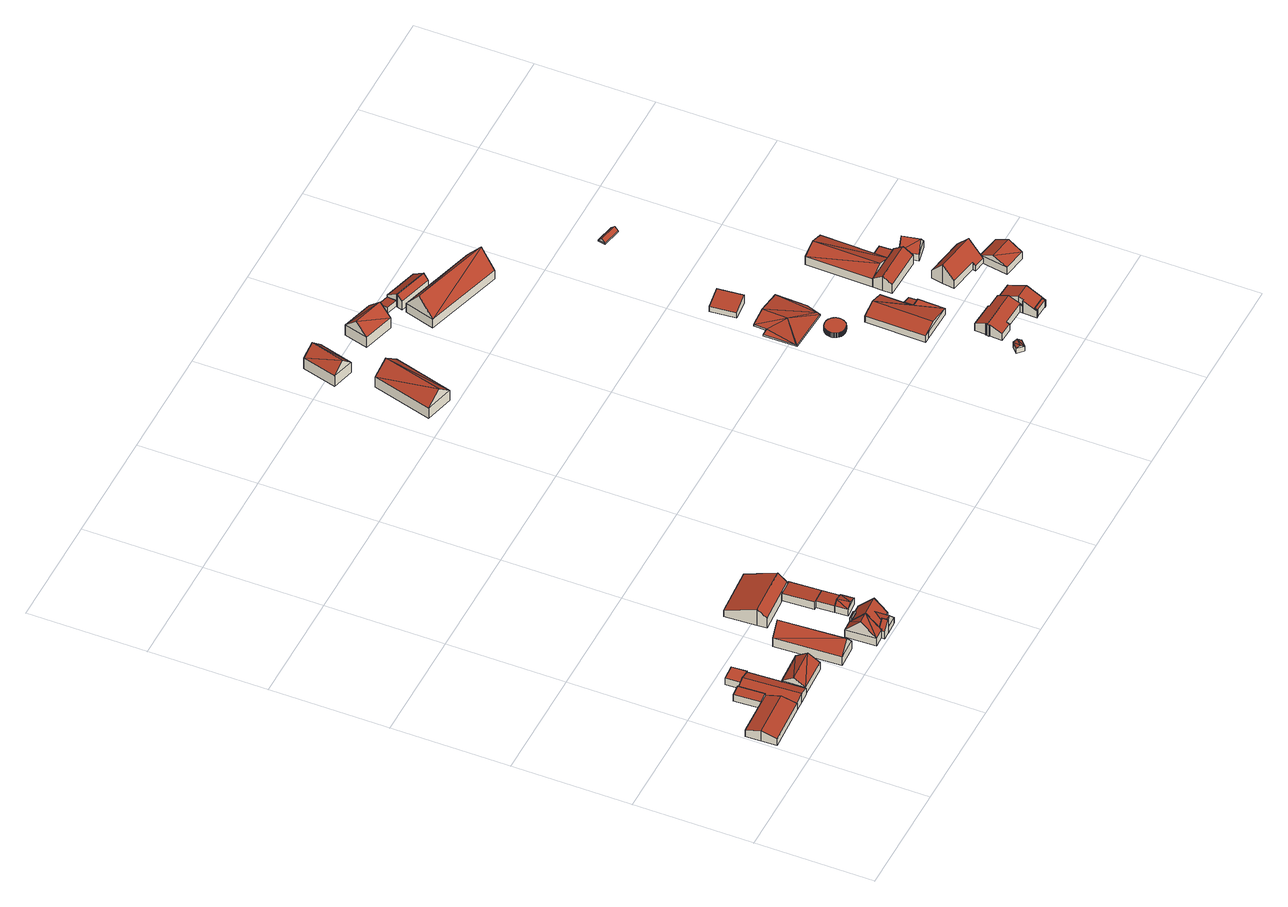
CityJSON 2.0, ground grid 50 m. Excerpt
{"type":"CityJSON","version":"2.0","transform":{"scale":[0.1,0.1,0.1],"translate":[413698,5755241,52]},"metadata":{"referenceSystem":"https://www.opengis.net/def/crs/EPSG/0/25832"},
"CityObjects":{
"building1":{"type":"Building","attributes":{"Gemeindeschluessel":"05515000","Geometrietyp2DReferenz":"3000","function":"51009_1610","roofType":"2100","measuredHeight":4.23},"geometry":[{"type":"Solid","lod":"2","boundaries":[[[[0,1,2,3]],[[4,5,1,0]],[[6,7,5,4]],[[3,2,7,6]],[[4,0,3,6]],[[1,5,7,2]]]],"semantics":{"surfaces":[{"type":"WallSurface"},{"type":"RoofSurface"},{"type":"GroundSurface"}],"values":[[0,0,0,0,1,2]]}}]},
"building2":{"type":"Building","attributes":{"Gemeindeschluessel":"05515000","Geometrietyp2DReferenz":"3000","function":"31001_2700"},"children":["building2-1","building2-2","building2-3"]},
"building2-1":{"type":"BuildingPart","attributes":{"roofType":"3100","measuredHeight":6.96},"parents":["building2"],"geometry":[{"type":"Solid","lod":"2","boundaries":[[[[8,9,10,11,12]],[[13,14,9,8]],[[15,16,17,14,13]],[[8,18,13]],[[15,19,12]],[[19,18,8]],[[8,12,19]],[[15,13,18]],[[18,19,15]],[[9,14,17,10]],[[16,15,12,11]],[[10,17,16,11]]]],"semantics":{"surfaces":[{"type":"WallSurface"},{"type":"RoofSurface"},{"type":"GroundSurface"},{"type":"ClosureSurface"}],"values":[[0,0,0,0,0,1,1,1,1,2,0,3]]}}]},
"building2-2":{"type":"BuildingPart","attributes":{"roofType":"3100","measuredHeight":4.5},"parents":["building2"],"geometry":[{"type":"Solid","lod":"2","boundaries":[[[[20,21,17,16]],[[22,23,21,20]],[[24,25,23,22]],[[26,27,28,29]],[[30,31,27,26]],[[32,33,31,30]],[[34,35,33,32]],[[36,37,35,34]],[[38,39,37,36]],[[11,10,39,38]],[[32,30,26,29,40,24,22,34]],[[20,16,11,38,36,34,22]],[[17,21,23,25,41,28,27,31,33,35,37,39,10]],[[10,11,16,17]],[[28,41,40,29]],[[41,25,24,40]]]],"semantics":{"surfaces":[{"type":"WallSurface"},{"type":"RoofSurface"},{"type":"GroundSurface"},{"type":"ClosureSurface"}],"values":[[0,0,0,0,0,0,0,0,0,0,1,1,2,3,3,3]]}}]},
"building2-3":{"type":"BuildingPart","attributes":{"roofType":"3100","measuredHeight":5.15},"parents":["building2"],"geometry":[{"type":"Solid","lod":"2","boundaries":[[[[42,29,28,27,43]],[[44,45,25,24,46]],[[47,48,45,44]],[[49,50,48,47]],[[51,52,50,49]],[[53,54,52,51]],[[43,27,54,53]],[[47,44,46,55,49]],[[42,43,53,51,49,55]],[[28,41,25,45,48,50,52,54,27]],[[29,42,55,40]],[[28,29,40,41]],[[24,40,55,46]],[[25,41,40,24]]]],"semantics":{"surfaces":[{"type":"WallSurface"},{"type":"RoofSurface"},{"type":"GroundSurface"},{"type":"ClosureSurface"}],"values":[[0,0,0,0,0,0,0,1,1,2,0,3,0,3]]}}]},
"building3":{"type":"Building","attributes":{"Gemeindeschluessel":"05515000","Geometrietyp2DReferenz":"3000","function":"51009_1610","roofType":"1000","measuredHeight":3.68},"geometry":[{"type":"Solid","lod":"2","boundaries":[[[[56,57,58,59]],[[60,61,57,56]],[[62,63,61,60]],[[59,58,63,62]],[[60,56,59,62]],[[57,61,63,58]]]],"semantics":{"surfaces":[{"type":"WallSurface"},{"type":"RoofSurface"},{"type":"GroundSurface"}],"values":[[0,0,0,0,1,2]]}}]},
"building4":{"type":"Building","attributes":{"Gemeindeschluessel":"05515000","Geometrietyp2DReferenz":"3000","function":"31001_2700","roofType":"3100","measuredHeight":9.62},"geometry":[{"type":"Solid","lod":"2","boundaries":[[[[64,65,66,67]],[[68,69,65,64]],[[70,71,69,68]],[[67,66,71,70]],[[64,72,68]],[[70,73,67]],[[73,72,64]],[[64,67,73]],[[70,68,72]],[[72,73,70]],[[65,69,71,66]]]],"semantics":{"surfaces":[{"type":"WallSurface"},{"type":"RoofSurface"},{"type":"GroundSurface"}],"values":[[0,0,0,0,0,0,1,1,1,1,2]]}}]},
"building5":{"type":"Building","attributes":{"Gemeindeschluessel":"05515000","Geometrietyp2DReferenz":"3000","function":"51009_1610","roofType":"2100","measuredHeight":7},"geometry":[{"type":"Solid","lod":"2","boundaries":[[[[74,75,76,77]],[[78,79,75,74]],[[80,81,79,78]],[[82,83,81,80]],[[84,85,83,82]],[[77,76,85,84]],[[82,80,78,74,77,84]],[[75,79,81,83,85,76]]]],"semantics":{"surfaces":[{"type":"WallSurface"},{"type":"RoofSurface"},{"type":"GroundSurface"}],"values":[[0,0,0,0,0,0,1,2]]}}]},
"building6":{"type":"Building","attributes":{"Gemeindeschluessel":"05515000","Geometrietyp2DReferenz":"3000","function":"31001_1000"},"address":[{"country":"Germany","locality":"Münster","thoroughfareNumber":"118","thoroughfareName":"Kreuzbach"}],"children":["building6-1","building6-2","building6-3"]},
"building6-1":{"type":"BuildingPart","attributes":{"roofType":"3100","measuredHeight":10.13},"parents":["building6"],"geometry":[{"type":"Solid","lod":"2","boundaries":[[[[86,87,88,89,90,91]],[[92,93,87,86]],[[94,95,93,92]],[[96,97,95,94]],[[98,99,100,97,96]],[[101,102,103,104,105,106]],[[94,92,86,91,107,96]],[[101,106,98,96,107]],[[108,88,87,93,95,97,100,104,103]],[[103,102,109,108]],[[102,101,107,110,109]],[[90,110,107,91]],[[88,108,109,89]],[[89,109,110,90]],[[105,99,98,106]],[[104,100,99,105]]]],"semantics":{"surfaces":[{"type":"WallSurface"},{"type":"RoofSurface"},{"type":"GroundSurface"},{"type":"ClosureSurface"}],"values":[[0,0,0,0,0,0,1,1,2,3,3,0,3,3,0,3]]}}]},
"building6-2":{"type":"BuildingPart","attributes":{"roofType":"5000","measuredHeight":8.09},"parents":["building6"],"geometry":[{"type":"Solid","lod":"2","boundaries":[[[[111,112,100,99]],[[113,114,112,111]],[[105,104,114,113]],[[105,115,99]],[[115,105,116]],[[113,116,105]],[[111,99,115]],[[111,115,116]],[[116,113,111]],[[100,112,114,104]],[[104,105,99,100]]]],"semantics":{"surfaces":[{"type":"WallSurface"},{"type":"RoofSurface"},{"type":"GroundSurface"},{"type":"ClosureSurface"}],"values":[[0,0,0,1,1,1,1,1,0,2,3]]}}]},
"building6-3":{"type":"BuildingPart","attributes":{"roofType":"3100","measuredHeight":10.13},"parents":["building6"],"geometry":[{"type":"Solid","lod":"2","boundaries":[[[[117,118,119,120]],[[121,122,118,117]],[[123,124,122,121]],[[117,125,121]],[[117,120,107]],[[107,125,117]],[[125,107,110,90,123]],[[123,121,125]],[[118,122,124,88,108,103,119]],[[103,102,120,119]],[[124,123,89,88]],[[108,109,102,103]],[[88,89,109,108]],[[90,89,123]],[[101,107,120,102]],[[110,107,101,102,109]],[[90,110,109,89]]]],"semantics":{"surfaces":[{"type":"WallSurface"},{"type":"RoofSurface"},{"type":"GroundSurface"},{"type":"ClosureSurface"}],"values":[[0,0,0,0,1,1,1,1,2,0,0,3,3,0,0,3,3]]}}]},
"building7":{"type":"Building","attributes":{"Gemeindeschluessel":"05515000","Geometrietyp2DReferenz":"3000","function":"51009_1610","roofType":"2100","measuredHeight":6.02},"geometry":[{"type":"Solid","lod":"2","boundaries":[[[[126,87,93,127]],[[128,88,87,126]],[[129,124,88,128]],[[127,93,124,129]],[[128,126,127,129]],[[87,88,124,93]]]],"semantics":{"surfaces":[{"type":"WallSurface"},{"type":"RoofSurface"},{"type":"GroundSurface"}],"values":[[0,0,0,0,1,2]]}}]},
"building8":{"type":"Building","attributes":{"Gemeindeschluessel":"05515000","Geometrietyp2DReferenz":"3000","function":"31001_2700","roofType":"3100","measuredHeight":8.35},"geometry":[{"type":"Solid","lod":"2","boundaries":[[[[130,131,132,133]],[[134,135,131,130]],[[136,137,135,134]],[[138,139,137,136]],[[140,141,139,138]],[[142,143,141,140]],[[144,145,143,142]],[[146,147,145,144]],[[133,132,147,146]],[[140,138,136,134,130,142]],[[133,146,144,142,130]],[[131,135,137,139,141,143,145,147,132]]]],"semantics":{"surfaces":[{"type":"WallSurface"},{"type":"RoofSurface"},{"type":"GroundSurface"}],"values":[[0,0,0,0,0,0,0,0,0,1,1,2]]}}]},
"building9":{"type":"Building","attributes":{"Gemeindeschluessel":"05515000","Geometrietyp2DReferenz":"3000","function":"51009_1610","roofType":"3100","measuredHeight":4.85},"geometry":[{"type":"Solid","lod":"2","boundaries":[[[[148,149,150,151]],[[152,153,149,148]],[[154,155,153,152]],[[151,150,155,154]],[[148,156,152]],[[154,157,151]],[[151,157,156]],[[156,148,151]],[[157,154,152]],[[152,156,157]],[[149,153,155,150]]]],"semantics":{"surfaces":[{"type":"WallSurface"},{"type":"RoofSurface"},{"type":"GroundSurface"}],"values":[[0,0,0,0,0,0,1,1,1,1,2]]}}]},
"building10":{"type":"Building","attributes":{"Gemeindeschluessel":"05515000","Geometrietyp2DReferenz":"3000","function":"31001_2460","roofType":"2100","measuredHeight":3.48},"geometry":[{"type":"Solid","lod":"2","boundaries":[[[[158,159,160,161]],[[162,163,159,158]],[[164,165,163,162]],[[166,167,165,164]],[[161,160,167,166]],[[164,162,158,161,166]],[[159,163,165,167,160]]]],"semantics":{"surfaces":[{"type":"WallSurface"},{"type":"RoofSurface"},{"type":"GroundSurface"}],"values":[[0,0,0,0,0,1,2]]}}]},
"building11":{"type":"Building","attributes":{"Gemeindeschluessel":"05515000","Geometrietyp2DReferenz":"3000","function":"31001_2000","roofType":"2100","measuredHeight":3.75},"geometry":[{"type":"Solid","lod":"2","boundaries":[[[[168,169,170,158]],[[171,172,169,168]],[[173,174,172,171]],[[175,176,174,173]],[[162,177,176,175]],[[158,170,177,162]],[[175,173,171,168,158,162]],[[169,172,174,176,177,170]]]],"semantics":{"surfaces":[{"type":"WallSurface"},{"type":"RoofSurface"},{"type":"GroundSurface"}],"values":[[0,0,0,0,0,0,1,2]]}}]},
"building12":{"type":"Building","attributes":{"Gemeindeschluessel":"05515000","Geometrietyp2DReferenz":"3000","function":"31001_2700","roofType":"3100","measuredHeight":10.56},"geometry":[{"type":"Solid","lod":"2","boundaries":[[[[178,179,180,181]],[[182,183,179,178]],[[184,185,183,182]],[[181,180,185,184]],[[178,186,182]],[[184,187,181]],[[187,186,178]],[[178,181,187]],[[184,182,186]],[[186,187,184]],[[179,183,185,180]]]],"semantics":{"surfaces":[{"type":"WallSurface"},{"type":"RoofSurface"},{"type":"GroundSurface"}],"values":[[0,0,0,0,0,0,1,1,1,1,2]]}}]},
"building13":{"type":"Building","attributes":{"Gemeindeschluessel":"05515000","Geometrietyp2DReferenz":"3000","function":"31001_1000","roofType":"3100","measuredHeight":9.96},"address":[{"country":"Germany","locality":"Münster","thoroughfareNumber":"144","thoroughfareName":"Kreuzbach"}],"geometry":[{"type":"Solid","lod":"2","boundaries":[[[[188,189,190,191]],[[192,193,189,188]],[[194,195,193,192]],[[191,190,195,194]],[[188,196,192]],[[194,197,191]],[[197,196,188]],[[188,191,197]],[[194,192,196]],[[196,197,194]],[[189,193,195,190]]]],"semantics":{"surfaces":[{"type":"WallSurface"},{"type":"RoofSurface"},{"type":"GroundSurface"}],"values":[[0,0,0,0,0,0,1,1,1,1,2]]}}]},
"building14":{"type":"Building","attributes":{"Gemeindeschluessel":"05515000","Geometrietyp2DReferenz":"3000","function":"31001_2700","roofType":"3100","measuredHeight":10.25},"geometry":[{"type":"Solid","lod":"2","boundaries":[[[[198,199,200,201]],[[202,203,199,198]],[[204,205,203,202]],[[201,200,205,204]],[[198,206,202]],[[204,207,201]],[[201,207,206]],[[206,198,201]],[[207,204,202]],[[202,206,207]],[[199,203,205,200]]]],"semantics":{"surfaces":[{"type":"WallSurface"},{"type":"RoofSurface"},{"type":"GroundSurface"}],"values":[[0,0,0,0,0,0,1,1,1,1,2]]}}]},
"building15":{"type":"Building","attributes":{"Gemeindeschluessel":"05515000","Geometrietyp2DReferenz":"3000","function":"51009_1610","roofType":"2100","measuredHeight":2.92},"geometry":[{"type":"Solid","lod":"2","boundaries":[[[[208,209,210,211]],[[212,213,209,208]],[[214,215,213,212]],[[211,210,215,214]],[[212,208,211,214]],[[209,213,215,210]]]],"semantics":{"surfaces":[{"type":"WallSurface"},{"type":"RoofSurface"},{"type":"GroundSurface"}],"values":[[0,0,0,0,1,2]]}}]},
"building16":{"type":"Building","attributes":{"Gemeindeschluessel":"05515000","Geometrietyp2DReferenz":"3000","function":"51009_1610","roofType":"2100","measuredHeight":6.55},"geometry":[{"type":"Solid","lod":"2","boundaries":[[[[216,217,218,219]],[[220,221,217,216]],[[222,223,221,220]],[[219,218,223,222]],[[220,216,219,222]],[[217,221,223,218]]]],"semantics":{"surfaces":[{"type":"WallSurface"},{"type":"RoofSurface"},{"type":"GroundSurface"}],"values":[[0,0,0,0,1,2]]}}]},
"building17":{"type":"Building","attributes":{"Gemeindeschluessel":"05515000","Geometrietyp2DReferenz":"3000","function":"31001_1310","roofType":"2100","measuredHeight":6.5},"geometry":[{"type":"Solid","lod":"2","boundaries":[[[[224,215,225,222]],[[226,213,215,224]],[[227,228,213,226]],[[219,229,228,227]],[[222,225,229,219]],[[227,226,224,222,219]],[[215,213,228,229,225]]]],"semantics":{"surfaces":[{"type":"WallSurface"},{"type":"RoofSurface"},{"type":"GroundSurface"}],"values":[[0,0,0,0,0,1,2]]}}]},
"building18":{"type":"Building","attributes":{"Gemeindeschluessel":"05515000","Geometrietyp2DReferenz":"3000","function":"31001_1310","roofType":"3100","measuredHeight":3.65},"geometry":[{"type":"Solid","lod":"2","boundaries":[[[[230,231,232,233]],[[234,235,231,230]],[[236,237,235,234]],[[233,232,237,236]],[[230,238,234]],[[236,239,233]],[[230,233,239]],[[239,238,230]],[[238,239,236]],[[236,234,238]],[[231,235,237,232]]]],"semantics":{"surfaces":[{"type":"WallSurface"},{"type":"RoofSurface"},{"type":"GroundSurface"}],"values":[[0,0,0,0,0,0,1,1,1,1,2]]}}]},
"building19":{"type":"Building","attributes":{"Gemeindeschluessel":"05515000","Geometrietyp2DReferenz":"3000","function":"31001_1000","roofType":"3100","measuredHeight":12.46},"address":[{"country":"Germany","locality":"Münster","thoroughfareNumber":"140","thoroughfareName":"Kreuzbach"},{"country":"Germany","locality":"Münster","thoroughfareNumber":"142","thoroughfareName":"Kreuzbach"}],"geometry":[{"type":"Solid","lod":"2","boundaries":[[[[240,241,242,243]],[[244,245,241,240]],[[246,247,245,244]],[[243,242,247,246]],[[240,248,244]],[[246,249,243]],[[249,248,240]],[[240,243,249]],[[248,249,246]],[[246,244,248]],[[241,245,247,242]]]],"semantics":{"surfaces":[{"type":"WallSurface"},{"type":"RoofSurface"},{"type":"GroundSurface"}],"values":[[0,0,0,0,0,0,1,1,1,1,2]]}}]},
"building20":{"type":"Building","attributes":{"Gemeindeschluessel":"05515000","Geometrietyp2DReferenz":"3000","function":"51003_1201","roofType":"1000","measuredHeight":2.21},"geometry":[{"type":"Solid","lod":"2","boundaries":[[[[250,251,252,253]],[[254,255,251,250]],[[256,257,255,254]],[[258,259,257,256]],[[260,261,259,258]],[[262,263,261,260]],[[264,265,263,262]],[[266,267,265,264]],[[268,269,267,266]],[[270,271,269,268]],[[272,273,271,270]],[[274,275,273,272]],[[276,277,275,274]],[[278,279,277,276]],[[280,281,279,278]],[[282,283,281,280]],[[284,285,283,282]],[[286,287,285,284]],[[288,289,287,286]],[[290,291,289,288]],[[292,293,291,290]],[[294,295,293,292]],[[296,297,295,294]],[[298,299,297,296]],[[300,301,299,298]],[[302,303,301,300]],[[304,305,303,302]],[[306,307,305,304]],[[308,309,307,306]],[[310,311,309,308]],[[312,313,311,310]],[[314,315,313,312]],[[316,317,315,314]],[[318,319,317,316]],[[320,321,319,318]],[[322,323,321,320]],[[324,325,323,322]],[[326,327,325,324]],[[328,329,327,326]],[[330,331,329,328]],[[332,333,331,330]],[[334,335,333,332]],[[336,337,335,334]],[[338,339,337,336]],[[340,341,339,338]],[[342,343,341,340]],[[344,345,343,342]],[[346,347,345,344]],[[348,349,347,346]],[[350,351,349,348]],[[352,353,351,350]],[[354,355,353,352]],[[356,357,355,354]],[[358,359,357,356]],[[360,361,359,358]],[[362,363,361,360]],[[364,365,363,362]],[[366,367,365,364]],[[368,369,367,366]],[[370,371,369,368]],[[372,373,371,370]],[[374,375,373,372]],[[376,377,375,374]],[[378,379,377,376]],[[380,381,379,378]],[[253,252,381,380]],[[378,376,374,372,370,368,366,364,362,360,358,356,354,352,350,348,346,344,342,340,338,336,334,332,330,328,326,324,322,320,318,316,314,312,310,308,306,304,302,300,298,296,294,292,290,288,286,284,282,280,278,276,274,272,270,268,266,264,262,260,258,256,254,250,253,380]],[[251,255,257,259,261,263,265,267,269,271,273,275,277,279,281,283,285,287,289,291,293,295,297,299,301,303,305,307,309,311,313,315,317,319,321,323,325,327,329,331,333,335,337,339,341,343,345,347,349,351,353,355,357,359,361,363,365,367,369,371,373,375,377,379,381,252]]]],"semantics":{"surfaces":[{"type":"WallSurface"},{"type":"RoofSurface"},{"type":"GroundSurface"}],"values":[[0,0,0,0,0,0,0,0,0,0,0,0,0,0,0,0,0,0,0,0,0,0,0,0,0,0,0,0,0,0,0,0,0,0,0,0,0,0,0,0,0,0,0,0,0,0,0,0,0,0,0,0,0,0,0,0,0,0,0,0,0,0,0,0,0,0,1,2]]}}]},
"building21":{"type":"Building","attributes":{"Gemeindeschluessel":"05515000","Geometrietyp2DReferenz":"3000","function":"51003_1201","roofType":"5000","measuredHeight":2.48},"geometry":[{"type":"Solid","lod":"2","boundaries":[[[[382,383,384,385]],[[386,387,383,382]],[[388,389,387,386]],[[390,391,389,388]],[[392,393,391,390]],[[394,395,393,392]],[[385,384,395,394]],[[388,396,397]],[[390,388,397]],[[397,398,390]],[[396,386,382]],[[396,382,399]],[[399,397,396]],[[397,399,385]],[[397,385,394]],[[398,397,394]],[[394,392,398]],[[385,399,382]],[[390,398,392]],[[386,396,388]],[[383,387,389,391,393,395,384]]]],"semantics":{"surfaces":[{"type":"WallSurface"},{"type":"RoofSurface"},{"type":"GroundSurface"}],"values":[[0,0,0,0,0,0,0,1,1,1,1,1,1,1,1,1,1,0,0,0,2]]}}]},
"building22":{"type":"Building","attributes":{"Gemeindeschluessel":"05515000","Geometrietyp2DReferenz":"3000","function":"51009_1610","roofType":"2100","measuredHeight":4.45},"geometry":[{"type":"Solid","lod":"2","boundaries":[[[[400,401,402,403]],[[404,405,401,400]],[[406,407,405,404]],[[403,402,407,406]],[[404,400,403,406]],[[401,405,407,402]]]],"semantics":{"surfaces":[{"type":"WallSurface"},{"type":"RoofSurface"},{"type":"GroundSurface"}],"values":[[0,0,0,0,1,2]]}}]},
"building23":{"type":"Building","attributes":{"Gemeindeschluessel":"05515000","Geometrietyp2DReferenz":"3000","function":"31001_2700","roofType":"5000","measuredHeight":5.31},"geometry":[{"type":"Solid","lod":"2","boundaries":[[[[408,409,410,411]],[[412,413,409,408]],[[414,415,413,412]],[[416,417,415,414]],[[418,419,417,416]],[[420,421,419,418]],[[422,423,421,420]],[[411,410,423,422]],[[424,411,422,425,426]],[[424,414,412,408]],[[418,416,414]],[[418,414,424]],[[424,426,418]],[[425,422,420]],[[426,425,420,418]],[[424,408,411]],[[409,413,415,417,419,421,423,410]]]],"semantics":{"surfaces":[{"type":"WallSurface"},{"type":"RoofSurface"},{"type":"GroundSurface"}],"values":[[0,0,0,0,0,0,0,0,1,1,1,1,1,0,0,0,2]]}}]},
"building24":{"type":"Building","attributes":{"Gemeindeschluessel":"05515000","Geometrietyp2DReferenz":"3000","function":"31001_1000"},"address":[{"country":"Germany","locality":"Münster","thoroughfareNumber":"128","thoroughfareName":"Kreuzbach"},{"country":"Germany","locality":"Münster","thoroughfareNumber":"128a","thoroughfareName":"Kreuzbach"}],"children":["building24-1","building24-2"]},
"building24-1":{"type":"BuildingPart","attributes":{"roofType":"3100","measuredHeight":5.89},"parents":["building24"],"geometry":[{"type":"Solid","lod":"2","boundaries":[[[[427,428,429,430]],[[431,432,428,427]],[[433,434,432,431]],[[435,436,434,433]],[[437,438,436,435]],[[439,440,438,437]],[[441,442,440,439]],[[443,444,442,441]],[[445,446,444,443]],[[447,448,446,445]],[[449,450,448,447]],[[451,452,450,449]],[[453,454,452,451]],[[455,454,453]],[[430,429,456,457]],[[453,451,449,447,445,443,441,439,458]],[[437,435,433,431,427,430,457,459,460,461,458,439]],[[428,432,434,436,438,440,442,444,446,448,450,452,454,462,463,464,456,429]],[[455,453,458,465]],[[454,455,465,462]],[[465,458,461]],[[464,463,460,459]],[[463,462,465,461,460]],[[464,459,457,456]]]],"semantics":{"surfaces":[{"type":"WallSurface"},{"type":"RoofSurface"},{"type":"GroundSurface"},{"type":"ClosureSurface"}],"values":[[0,0,0,0,0,0,0,0,0,0,0,0,0,0,0,1,1,2,0,3,0,3,3,3]]}}]},
"building24-2":{"type":"BuildingPart","attributes":{"roofType":"3100","measuredHeight":7.12},"parents":["building24"],"geometry":[{"type":"Solid","lod":"2","boundaries":[[[[466,467,468,469]],[[470,471,467,466]],[[472,473,471,470]],[[474,457,456,473,472]],[[475,476,454,455]],[[477,478,476,475]],[[479,480,478,477]],[[481,482,480,479]],[[469,468,482,481]],[[475,455,465,461,483,477]],[[484,474,472,470,466,469,481,479,477,483]],[[467,471,473,456,464,463,462,454,476,478,480,482,468]],[[457,474,484,459]],[[464,456,457,459]],[[459,484,483,460]],[[464,459,460,463]],[[460,483,461]],[[454,462,465,455]],[[462,463,460,461,465]]]],"semantics":{"surfaces":[{"type":"WallSurface"},{"type":"RoofSurface"},{"type":"GroundSurface"},{"type":"ClosureSurface"}],"values":[[0,0,0,0,0,0,0,0,0,1,1,2,0,3,0,3,0,3,3]]}}]},
"building25":{"type":"Building","attributes":{"Gemeindeschluessel":"05515000","Geometrietyp2DReferenz":"3000","function":"51009_1610","roofType":"2100","measuredHeight":3.52},"geometry":[{"type":"Solid","lod":"2","boundaries":[[[[485,486,487,488]],[[489,490,486,485]],[[491,492,490,489]],[[488,487,492,491]],[[489,485,488,491]],[[486,490,492,487]]]],"semantics":{"surfaces":[{"type":"WallSurface"},{"type":"RoofSurface"},{"type":"GroundSurface"}],"values":[[0,0,0,0,1,2]]}}]},
"building26":{"type":"Building","attributes":{"Gemeindeschluessel":"05515000","Geometrietyp2DReferenz":"3000","function":"51009_1610","roofType":"2100","measuredHeight":3.92},"geometry":[{"type":"Solid","lod":"2","boundaries":[[[[493,494,495,496]],[[497,498,494,493]],[[499,500,498,497]],[[496,495,500,499]],[[497,493,496,499]],[[494,498,500,495]]]],"semantics":{"surfaces":[{"type":"WallSurface"},{"type":"RoofSurface"},{"type":"GroundSurface"}],"values":[[0,0,0,0,1,2]]}}]},
"building27":{"type":"Building","attributes":{"Gemeindeschluessel":"05515000","Geometrietyp2DReferenz":"3000","function":"31001_2700"},"children":["building27-1","building27-2"]},
"building27-1":{"type":"BuildingPart","attributes":{"roofType":"3100","measuredHeight":7.26},"parents":["building27"],"geometry":[{"type":"Solid","lod":"2","boundaries":[[[[501,502,503,504]],[[505,506,502,501]],[[507,508,506,505]],[[509,510,511]],[[512,513,509,511]],[[514,515,513,512]],[[516,517,515,514]],[[518,519,517,516]],[[504,503,519,518]],[[512,511,520,521,507,505,514]],[[501,504,518,516,514,505]],[[502,506,508,522,509,513,515,517,519,503]],[[520,511,510]],[[508,507,521,523,522]],[[509,522,523,510]],[[523,521,520,510]]]],"semantics":{"surfaces":[{"type":"WallSurface"},{"type":"RoofSurface"},{"type":"GroundSurface"},{"type":"ClosureSurface"}],"values":[[0,0,0,0,0,0,0,0,0,1,1,2,0,0,3,3]]}}]},
"building27-2":{"type":"BuildingPart","attributes":{"roofType":"3100","measuredHeight":6.54},"parents":["building27"],"geometry":[{"type":"Solid","lod":"2","boundaries":[[[[510,509,524,525]],[[526,527,522,523]],[[528,529,527,526]],[[525,524,529,528]],[[510,525,528,530]],[[531,520,510,530]],[[530,526,531]],[[523,521,531,526]],[[530,528,526]],[[509,522,527,529,524]],[[509,510,523,522]],[[521,520,531]],[[521,523,510,520]]]],"semantics":{"surfaces":[{"type":"WallSurface"},{"type":"RoofSurface"},{"type":"GroundSurface"},{"type":"ClosureSurface"}],"values":[[0,0,0,0,1,1,1,1,0,2,3,0,3]]}}]},
"building28":{"type":"Building","attributes":{"Gemeindeschluessel":"05515000","Geometrietyp2DReferenz":"3000","function":"31001_2700","roofType":"3100","measuredHeight":9.4},"geometry":[{"type":"Solid","lod":"2","boundaries":[[[[532,533,534,535]],[[536,537,533,532]],[[538,539,537,536]],[[540,541,539,538]],[[542,543,541,540]],[[544,545,543,542]],[[546,547,545,544]],[[548,549,547,546]],[[535,534,549,548]],[[542,540,538,544]],[[536,532,535,548,546,544,538]],[[533,537,539,541,543,545,547,549,534]]]],"semantics":{"surfaces":[{"type":"WallSurface"},{"type":"RoofSurface"},{"type":"GroundSurface"}],"values":[[0,0,0,0,0,0,0,0,0,1,1,2]]}}]},
"building29":{"type":"Building","attributes":{"Gemeindeschluessel":"05515000","Geometrietyp2DReferenz":"3000","function":"31001_3070","roofType":"5000","measuredHeight":1.98},"geometry":[{"type":"Solid","lod":"2","boundaries":[[[[550,551,552,553]],[[554,555,551,550]],[[556,557,555,554]],[[553,552,557,556]],[[558,556,554,559]],[[554,550,559]],[[559,550,553,558]],[[553,556,558]],[[551,555,557,552]]]],"semantics":{"surfaces":[{"type":"WallSurface"},{"type":"RoofSurface"},{"type":"GroundSurface"}],"values":[[0,0,0,0,1,0,1,0,2]]}}]},
"building30":{"type":"Building","attributes":{"Gemeindeschluessel":"05515000","Geometrietyp2DReferenz":"3000","function":"51009_1610","roofType":"2100","measuredHeight":3.76},"geometry":[{"type":"Solid","lod":"2","boundaries":[[[[560,561,562,563]],[[564,565,561,560]],[[566,567,565,564]],[[563,562,567,566]],[[564,560,563,566]],[[561,565,567,562]]]],"semantics":{"surfaces":[{"type":"WallSurface"},{"type":"RoofSurface"},{"type":"GroundSurface"}],"values":[[0,0,0,0,1,2]]}}]},
"building31":{"type":"Building","attributes":{"Gemeindeschluessel":"05515000","Geometrietyp2DReferenz":"3000","function":"31001_1310","roofType":"3100","measuredHeight":7.86},"geometry":[{"type":"Solid","lod":"2","boundaries":[[[[568,569,570,571]],[[572,573,569,568]],[[574,575,573,572]],[[571,570,575,574]],[[568,576,572]],[[574,577,571]],[[577,576,568]],[[568,571,577]],[[574,572,576]],[[576,577,574]],[[569,573,575,570]]]],"semantics":{"surfaces":[{"type":"WallSurface"},{"type":"RoofSurface"},{"type":"GroundSurface"}],"values":[[0,0,0,0,0,0,1,1,1,1,2]]}}]},
"building32":{"type":"Building","attributes":{"Gemeindeschluessel":"05515000","Geometrietyp2DReferenz":"3000","function":"31001_2700","roofType":"5000","measuredHeight":6.68},"geometry":[{"type":"Solid","lod":"2","boundaries":[[[[578,579,547,580]],[[581,582,579,578]],[[583,584,582,581]],[[580,547,584,583]],[[578,580,585,586]],[[581,586,585]],[[585,583,581]],[[578,586,581]],[[583,585,580]],[[579,582,584,547]]]],"semantics":{"surfaces":[{"type":"WallSurface"},{"type":"RoofSurface"},{"type":"GroundSurface"}],"values":[[0,0,0,0,1,1,1,0,0,2]]}}]}
},
"vertices":[
[168,273,43],[168,273,9],[209,275,9],[209,275,51],[162,385,43],[162,385,9],[203,386,51],[203,386,9],
[449,258,45],[449,258,8],[304,250,8],[304,250,41],[304,250,45],[454,161,45],[454,161,8],[308,153,45],[308,153,41],[308,153,8],[452,210,77],[306,202,77],
[308,152,41],[308,152,8],[263,150,53],[263,150,8],[218,148,41],[218,148,8],[209,275,40],[209,275,8],[210,275,8],[210,275,41],[203,386,41],[203,386,8],[231,387,48],[231,387,8],[250,388,53],[250,388,8],[296,390,41],[296,390,8],[297,390,41],[297,390,8],[214,211,41],[214,211,8],
[210,275,42],[209,275,42],[218,147,42],[218,147,8],[218,148,43],[13,137,42],[13,137,8],[10,201,59],[10,201,8],[7,265,42],[7,265,8],[168,273,42],[168,273,8],[214,211,59],
[229,450,46],[229,450,10],[231,387,10],[231,387,46],[293,453,46],[293,453,10],[296,390,46],[296,390,10],
[486,371,59],[486,371,17],[501,90,17],[501,90,59],[579,377,59],[579,377,17],[595,95,59],[595,95,17],[532,374,113],[548,92,113],
[694,3,57],[694,3,21],[727,5,21],[727,5,91],[693,18,58],[693,18,21],[698,18,63],[698,18,21],[698,28,63],[698,28,21],[726,30,91],[726,30,21],
[730,140,66],[730,140,20],[691,138,20],[691,138,57],[691,138,65],[691,138,66],[729,149,58],[729,149,20],[778,152,58],[778,152,20],[782,88,121],[782,88,20],[785,33,66],[785,33,48],[785,33,20],[698,28,66],[698,28,57],[698,28,20],[726,30,20],[726,30,48],[726,30,66],[695,83,121],[695,83,20],[695,83,57],[695,83,120],
[787,8,48],[787,8,20],[727,5,48],[727,5,20],[737,65,101],[739,5,101],
[648,15,57],[648,15,20],[698,18,20],[698,18,57],[641,144,57],[641,144,20],[691,147,57],[691,147,20],[644,80,121],
[730,140,81],[729,149,75],[691,138,81],[691,147,75],
[570,472,95],[570,472,12],[573,433,12],[573,433,61],[562,608,43],[562,608,12],[772,621,44],[772,621,12],[775,568,64],[775,568,12],[777,568,64],[777,568,12],[782,485,95],[782,485,12],[784,447,62],[784,447,12],[725,442,61],[725,442,12],
[747,234,53],[747,234,20],[750,180,20],[750,180,53],[812,240,53],[812,240,20],[817,185,53],[817,185,20],[771,236,69],[775,182,69],
[742,311,54],[742,311,19],[747,234,19],[747,234,54],[810,316,47],[810,316,19],[815,240,47],[815,240,19],[812,240,47],[812,240,19],
[733,310,55],[733,310,18],[742,311,18],[725,442,55],[725,442,18],[784,447,49],[784,447,18],[802,448,47],[802,448,18],[810,316,18],
[1152,2314,62],[1152,2314,9],[1081,2061,9],[1081,2061,62],[1273,2280,62],[1273,2280,9],[1202,2028,62],[1202,2028,9],[1212,2297,115],[1142,2045,115],
[1132,2598,64],[1132,2598,11],[1091,2453,11],[1091,2453,64],[1225,2571,64],[1225,2571,11],[1184,2427,64],[1184,2427,11],[1178,2585,111],[1137,2440,111],
[1333,2430,63],[1333,2430,11],[1466,2393,11],[1466,2393,63],[1362,2532,63],[1362,2532,11],[1495,2494,63],[1495,2494,11],[1347,2481,114],[1480,2443,114],
[1547,2479,32],[1547,2479,13],[1534,2435,13],[1534,2435,42],[1594,2466,32],[1594,2466,13],[1581,2421,42],[1581,2421,13],
[1718,2352,55],[1718,2352,12],[1725,2375,12],[1725,2375,78],[1573,2393,55],[1573,2393,12],[1580,2417,78],[1580,2417,12],
[1581,2421,75],[1580,2417,13],[1594,2466,41],[1738,2424,41],[1738,2424,13],[1725,2375,13],
[2334,175,41],[2334,175,16],[2360,200,16],[2360,200,41],[2311,199,41],[2311,199,16],[2337,224,41],[2337,224,16],[2322,187,52],[2348,212,52],
[1907,2276,55],[1907,2276,12],[1568,2376,12],[1568,2376,55],[1869,2148,55],[1869,2148,12],[1531,2250,55],[1531,2250,12],[1888,2212,137],[1550,2313,137],
[2194,859,28],[2194,859,5],[2196,864,5],[2196,864,28],[2192,854,28],[2192,854,5],[2189,850,28],[2189,850,5],[2186,846,28],[2186,846,5],[2183,843,28],[2183,843,5],[2180,841,28],[2180,841,5],[2176,838,28],[2176,838,5],[2173,836,28],[2173,836,5],[2169,835,28],[2169,835,5],[2166,834,28],[2166,834,5],[2163,833,28],[2163,833,5],[2160,833,28],[2160,833,5],[2157,833,28],[2157,833,5],[2154,833,28],[2154,833,5],[2153,833,28],[2153,833,5],[2152,833,28],[2152,833,5],[2149,833,28],[2149,833,5],[2146,833,28],[2146,833,5],[2143,834,28],[2143,834,5],[2140,835,28],[2140,835,5],[2137,837,28],[2137,837,5],[2133,838,28],[2133,838,5],[2130,841,28],[2130,841,5],[2127,843,28],[2127,843,5],[2124,846,28],[2124,846,5],[2121,850,28],[2121,850,5],[2118,854,28],[2118,854,5],[2116,858,28],[2116,858,5],[2114,863,28],[2114,863,5],[2113,868,28],[2113,868,5],[2113,873,28],[2113,873,5],[2113,878,28],[2113,878,5],[2114,883,28],[2114,883,5],[2115,888,28],[2115,888,5],[2117,893,28],[2117,893,5],[2119,897,28],[2119,897,5],[2122,901,28],[2122,901,5],[2125,904,28],[2125,904,5],[2128,907,28],[2128,907,5],[2132,910,28],[2132,910,5],[2135,912,28],[2135,912,5],[2139,914,28],[2139,914,5],[2142,915,28],[2142,915,5],[2145,916,28],[2145,916,5],[2148,916,28],[2148,916,5],[2151,917,28],[2151,917,5],[2154,917,28],[2154,917,5],[2157,917,28],[2157,917,5],[2160,917,28],[2160,917,5],[2162,916,28],[2162,916,5],[2165,916,28],[2165,916,5],[2168,915,28],[2168,915,5],[2172,913,28],[2172,913,5],[2175,912,28],[2175,912,5],[2178,910,28],[2178,910,5],[2181,907,28],[2181,907,5],[2185,905,28],[2185,905,5],[2188,901,28],[2188,901,5],[2190,898,28],[2190,898,5],[2193,893,28],[2193,893,5],[2195,889,28],[2195,889,5],[2196,884,28],[2196,884,5],[2197,879,28],[2197,879,5],[2197,874,28],[2197,874,5],[2197,869,28],[2197,869,5],
[2228,1155,12],[2228,1155,5],[2047,1162,5],[2047,1162,12],[2225,1024,12],[2225,1024,5],[2200,956,12],[2200,956,5],[2013,966,12],[2013,966,5],[2012,1107,12],[2012,1107,5],[2046,1107,12],[2046,1107,5],[2205,971,13],[2116,1053,30],[2013,970,12],[2120,1159,30],
[2063,1238,29],[2063,1238,1],[2147,1246,1],[2147,1246,45],[2052,1347,29],[2052,1347,1],[2136,1355,45],[2136,1355,1],
[2366,786,39],[2366,786,7],[2238,790,7],[2238,790,39],[2364,685,39],[2364,685,7],[2363,648,39],[2363,648,7],[2403,647,39],[2403,647,7],[2400,532,39],[2400,532,7],[2258,536,39],[2258,536,7],[2232,537,39],[2232,537,7],[2303,788,60],[2258,536,47],[2297,535,60],
[2417,288,51],[2417,288,13],[2523,282,13],[2523,282,51],[2416,275,45],[2416,275,13],[2355,278,45],[2355,278,13],[2358,331,68],[2358,331,13],[2355,331,68],[2355,331,13],[2355,340,72],[2355,340,13],[2355,346,70],[2355,346,13],[2359,346,70],[2359,346,13],[2362,393,49],[2362,393,13],[2470,387,49],[2470,387,13],[2470,382,51],[2470,382,13],[2533,378,51],[2533,378,13],[2533,370,55],[2533,370,13],[2533,370,53],[2523,269,13],[2523,269,45],[2531,330,72],[2528,268,45],[2529,289,54],[2530,326,70],[2531,330,13],[2529,289,13],[2528,268,13],[2531,330,68],
[2525,221,53],[2525,221,13],[2586,218,13],[2586,218,53],[2525,209,47],[2525,209,13],[2519,209,47],[2519,209,13],[2523,269,75],[2599,366,53],[2599,366,13],[2595,285,85],[2595,285,13],[2590,205,47],[2590,205,13],[2585,206,47],[2585,206,13],[2529,289,85],[2528,268,75],
[2363,648,43],[2363,648,8],[2403,647,8],[2403,647,33],[2364,685,43],[2364,685,8],[2403,684,33],[2403,684,8],
[2525,221,55],[2525,221,16],[2525,209,16],[2525,209,50],[2586,218,55],[2586,218,16],[2585,206,50],[2585,206,16],
[2423,761,49],[2423,761,4],[2603,757,4],[2603,757,49],[2424,802,77],[2424,802,4],[2425,843,49],[2425,843,4],[2554,839,4],[2554,839,45],[2554,839,50],[2604,838,50],[2604,838,4],[2603,798,77],[2603,798,4],[2602,758,50],[2602,758,4],[2603,758,50],[2603,758,4],[2543,840,49],[2436,843,49],[2426,843,4],[2426,843,45],
[2556,900,4],[2556,900,45],[2432,1124,45],[2432,1124,4],[2561,1121,45],[2561,1121,4],[2496,1123,70],[2490,841,70],
[2662,539,47],[2662,539,9],[2660,526,9],[2660,526,34],[2540,559,48],[2540,559,9],[2548,610,103],[2548,610,9],[2557,661,48],[2557,661,9],[2729,633,47],[2729,633,9],[2720,582,103],[2720,582,9],[2712,530,47],[2712,530,9],[2710,518,34],[2710,518,9],
[2214,1850,13],[2214,1850,9],[2296,1833,9],[2296,1833,13],[2221,1882,13],[2221,1882,9],[2303,1865,13],[2303,1865,9],[2299,1849,28],[2217,1866,28],
[2556,900,37],[2556,900,5],[2554,839,5],[2554,839,42],[2606,899,37],[2606,899,5],[2604,838,42],[2604,838,5],
[2609,819,39],[2609,819,6],[2624,742,6],[2624,742,39],[2683,835,39],[2683,835,6],[2698,757,39],[2698,757,6],[2646,827,84],[2661,750,84],
[2813,514,44],[2813,514,9],[2712,530,44],[2792,395,44],[2792,395,9],[2692,411,44],[2692,411,9],[2702,472,75],[2803,455,75]
]}
